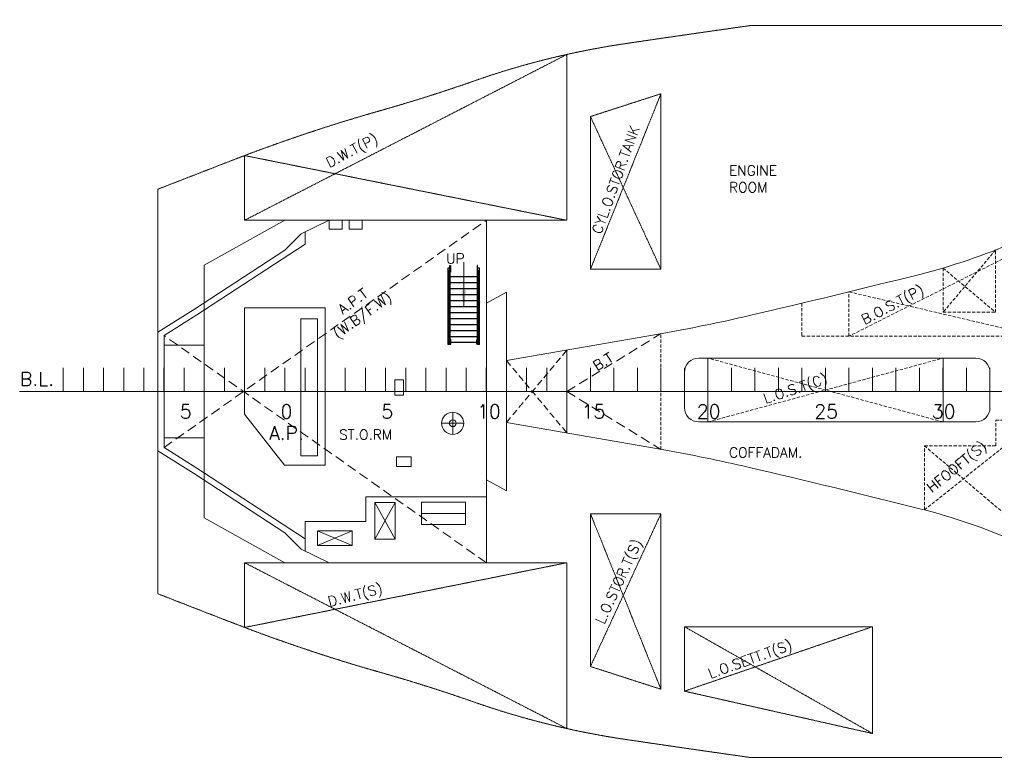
# Model space of a CAD drawing. Header units: inches. Extents: x -1413543 to -1222802, y -662286 to -549720.
# Drawn here: x -1413543 to -1375747, y -662286 to -633733 of the extents above; entities that cross this region are included whole.
import ezdxf

# ---------------------------------------------------------------- set-up
doc = ezdxf.new("R2010")
doc.units = ezdxf.units.IN
doc.header["$MEASUREMENT"] = 0
for name, pattern in [('CENTER', [2, 1.25, -0.25, 0.25, -0.25]), ('CENTER2', [1.125, 0.75, -0.125, 0.125, -0.125]), ('HIDDEN', [0.375, 0.25, -0.125])]:
    doc.linetypes.add(name, pattern=pattern)
doc.layers.get('0').update_dxf_attribs({"color": 1, "lineweight": 20})
doc.layers.add('Dimension', color=1, linetype='Continuous')
doc.layers.add('LADDER', color=2, linetype='Continuous')
doc.styles.add('Romans', font='romans.shx', dxfattribs={"width": 0.8})
doc.styles.get("Standard").update_dxf_attribs({"font": 'arial.ttf'})
doc.dimstyles.new('Base Scale 1-300.1', dxfattribs={"dimscale": 300, "dimtxt": 2, "dimasz": 2, "dimexe": 1, "dimexo": 1, "dimgap": 0.7, "dimtad": 1, "dimdec": 0, "dimzin": 0, "dimdsep": 46, "dimtxsty": 'Romans', "dimcen": 0, "dimclrd": 256, "dimclre": 256, "dimclrt": 104, "dimadec": 0, "dimazin": 0, "dimtfac": 1, "dimtdec": 0, "dimtmove": 0, "dimatfit": 3, "dimfxl": 0, "dimtolj": 1, "dimtzin": 0, "dimlwd": -1, "dimlwe": -1, "dimarcsym": 0})

# ---------------------------------------------------------------- blocks, each defined once
blk = doc.blocks.new('frame23')
at = {"color": 0, "ltscale": 10}
for points in [[(336191, -60802), (336191, -60098)], [(336791, -60802), (336791, -60098)], [(337391, -60802), (337391, -60098)], [(337991, -60802), (337991, -60098)], [(338591, -60802), (338591, -60098)], [(339191, -60802), (339191, -60098)], [(339791, -60802), (339791, -60098)], [(340391, -60802), (340391, -60098)], [(340991, -60802), (340991, -60098)], [(341591, -60802), (341591, -60098)], [(342191, -60802), (342191, -60098)], [(342791, -60802), (342791, -60098)], [(343391, -60802), (343391, -60098)], [(343991, -60802), (343991, -60098)], [(344591, -60802), (344591, -60098)], [(345191, -60802), (345191, -60098)], [(345791, -60802), (345791, -60098)], [(346391, -60802), (346391, -60098)], [(346991, -60802), (346991, -60098)], [(347591, -60802), (347591, -60098)], [(348191, -60802), (348191, -60098)], [(348791, -60802), (348791, -60098)], [(349391, -60802), (349391, -60098)], [(349991, -60802), (349991, -60098)], [(350591, -60802), (350591, -60098)], [(351191, -60802), (351191, -60098)], [(351891, -60802), (351891, -60098)], [(352591, -60802), (352591, -60098)], [(353291, -60802), (353291, -60098)], [(353991, -60802), (353991, -60098)], [(354691, -60802), (354691, -60098)], [(355391, -60802), (355391, -60098)], [(356091, -60802), (356091, -60098)], [(356791, -60802), (356791, -60098)], [(357491, -60802), (357491, -60098)], [(358191, -60802), (358191, -60098)], [(358891, -60802), (358891, -60098)], [(359591, -60802), (359591, -60098)], [(360291, -60802), (360291, -60098)], [(360991, -60802), (360991, -60098)], [(361691, -60802), (361691, -60098)], [(362391, -60802), (362391, -60098)], [(363091, -60802), (363091, -60098)], [(363791, -60802), (363791, -60098)]]:
    blk.add_lwpolyline(points, dxfattribs=at)
at = {"color": 0}
blk.add_lwpolyline([(334889, -60802), (479991, -60802)], dxfattribs=at)
at = {"color": 0, "ltscale": 10, "char_height": 409.8, "attachment_point": 1}
for s, width, heights, insert in [('\\pt819.59;{\\Fromans|c0;B.L.}', 1015.64, [410], (334901, -60226)), ('\\pt819.59;{\\Fromans|c0;5}', 335.84, [0], (339664, -61192)), ('\\pt819.59;{\\Fromans|c0;0}', 335.84, [0], (342664, -61192)), ('\\pt819.59;{\\Fromans|c0;5}', 335.84, [0], (345664, -61192)), ('\\pt819.59;{\\Fromans|c0;10}', 335.84, [0], (348518, -61192)), ('\\pt819.59;{\\Fromans|c0;15}', 335.84, [0], (351633, -61192)), ('\\pt819.59;{\\Fromans|c0;20}', 335.84, [0], (355061, -61192)), ('\\pt819.59;{\\Fromans|c0;25}', 335.84, [0], (358561, -61192)), ('\\pt819.59;{\\Fromans|c0;30}', 335.84, [0], (362061, -61192)), ('\\pt819.59;{\\Fromans|c0;A.P.}', 1015.64, [410], (342321, -61836))]:
    blk.add_mtext_dynamic_manual_height_columns(s, width=width, gutter_width=12.5, heights=heights, dxfattribs=dict(at, insert=insert))
blk = doc.blocks.new('A$C2d3c49ee')
at = {"layer": 'LADDER', "color": 0}
for p, q in [((-2217, -4000), (-2217, -5923, 3562)), ((-2167, -4000, 0), (-2217, -4000)), ((-2167, -4000, 0), (-2167, -5923, 3562)), ((-1470, -5923, 3562), (-1470, -4000, -1290)), ((-1420, -4000, 0), (-1470, -4000, 0)), ((-1420, -5923, 3562), (-1420, -4000)), ((-2167, -4208, 7669), (-1470, -4208, 7669)), ((-2167, -4359, 7669), (-1470, -4359, 7669)), ((-2167, -4509, 7209), (-1470, -4509, 7209)), ((-2167, -4660, 3562), (-1470, -4660, 3562)), ((-2167, -4811, 3562), (-1470, -4811, 3562)), ((-2167, -4961, 1136), (-1470, -4961, 1136)), ((-2167, -5112, 3562), (-1470, -5112, 3562)), ((-2167, -5262, 3562), (-1470, -5262, 3562)), ((-2167, -5413, 5229), (-1470, -5413, 5229)), ((-2167, -5563, 5229), (-1470, -5563, 5229)), ((-2167, -5714, 3562), (-1470, -5714, 3562)), ((-2167, -5864, 3562), (-1470, -5864, 3562)), ((-2167, -5864, 3562), (-1470, -5864, 3562)), ((-2167, -5923, 3562), (-2217, -5923, 3562)), ((-1420, -5923, 3562), (-1470, -5923, 3562))]:
    blk.add_line(p, q, dxfattribs=at)
at = {"layer": 'LADDER', "color": 0, "lineweight": 20}
for p, q in [((-2213, -4098, 3562), (-2213, -5760, 3562)), ((-2170, -4098, 3562), (-2170, -5760, 3562)), ((-1467, -4098, 3562), (-1467, -5760, 3562)), ((-1424, -4098, 3562), (-1424, -5760, 3562))]:
    blk.add_line(p, q, dxfattribs=at)
at = {"layer": 'LADDER', "color": 0, "linetype": 'CENTER', "ltscale": 0.5}
for p, q in [((-2192, -5782, 3562), (-2191, -4053, 3562)), ((-1445, -5782, 3562), (-1446, -4053, 3562))]:
    blk.add_line(p, q, dxfattribs=at)
at = {"layer": 'LADDER', "color": 0}
for points, elevation in [([(-2152, -4097), (-2167, -4097), (-2167, -3929), (-2152, -3929)], 0), ([(-1485, -4097), (-1470, -4097), (-1470, -3929), (-1485, -3929)], 0), ([(-2183, -5913), (-2143, -5913), (-2143, -5793), (-2183, -5793)], 3562), ([(-2167, -5890), (-2159, -5890), (-2159, -5815), (-2167, -5815)], 3562), ([(-1454, -5913), (-1494, -5913), (-1494, -5793), (-1454, -5793)], 3562), ([(-1470, -5890), (-1478, -5890), (-1478, -5815), (-1470, -5815)], 3562)]:
    blk.add_lwpolyline(points, close=True, dxfattribs=dict(at, elevation=elevation))
at = {"layer": 'LADDER', "color": 0, "linetype": 'HIDDEN', "ltscale": 0.5}
for centre in [(-2191, -4859, 3562), (-1446, -4859, 3562)]:
    blk.add_circle(centre, 21.5, dxfattribs=at)
at = {"layer": 'LADDER', "color": 0, "lineweight": 20}
for centre, radius, start, end in [((-2191, -4098, 3562), 21.4, 0.0056, 180.0056), ((-1446, -4098, 3562), 21.4, 359.9944, 179.9944), ((-2191, -5760, 3562), 21.5, 179.9969, 0), ((-1445, -5760, 3562), 21.5, 180, 0.0031)]:
    blk.add_arc(centre, radius, start, end, dxfattribs=at)
at = {"layer": 'LADDER', "color": 0, "linetype": 'HIDDEN', "ltscale": 0.5}
for centre, start, end in [((-2191, -4101, 3562), 180.0009, 354.1148), ((-1446, -4101, 3562), 185.8852, 359.9991), ((-2191, -5760, 3562), 5.8852, 179.9991), ((-1445, -5760, 3562), 0.0009, 174.1148)]:
    blk.add_arc(centre, 21.5, start, end, dxfattribs=at)

msp = doc.modelspace()

# ---------------------------------------------------------------- linework, layer by layer
at = {"color": 0, "linetype": 'CENTER2', "ltscale": 30}
msp.add_lwpolyline([(-1270780, -633966), (-1385273, -633966, 0.00161), (-1390220, -634682, 0.046847), (-1395966, -636112, -0.015334), (-1399543, -637246, 0.02362), (-1405341, -639190), (-1408187, -640296), (-1408187, -648126), (-1408187, -655955), (-1405341, -657061, 0.02362), (-1399543, -659005, -0.015334), (-1395966, -660139, 0.046847), (-1390220, -661569, 0.001592), (-1385273, -662286), (-1270780, -662286, 0.027868)], format="xyb", dxfattribs=at)
at = {"color": 0, "ltscale": 30}
for points in [[(-1394703, -646929), (-1388684, -645877, 0.014077), (-1385348, -645197, 0.004003), (-1378713, -643592, 0.042004), (-1375014, -642328), (-1373317, -642328), (-1369565, -641166, 0.006051), (-1359148, -637802, -0.037092), (-1353207, -636284, -0.00988), (-1345783, -635113, -0.030482), (-1323640, -634157, -0.484955)], [(-1394703, -649322), (-1388684, -650374, -0.014077), (-1385348, -651054, -0.004003), (-1378713, -652660, -0.042004), (-1375014, -653924), (-1373317, -653924), (-1369565, -655085, -0.006051), (-1359148, -658449, 0.037092), (-1353207, -659968, 0.00988), (-1345783, -661138, 0.034761), (-1330978, -662269, 0.484955)]]:
    msp.add_lwpolyline(points, format="xyb", dxfattribs=at)
at = {"color": 0, "linetype": 'CENTER2', "ltscale": 30}
for points in [[(-1392365, -635083), (-1392365, -641500), (-1404836, -641500), (-1404836, -638996)], [(-1404836, -641500), (-1392365, -635083)], [(-1391456, -643397), (-1388728, -636605)], [(-1391456, -637486), (-1388728, -643397)], [(-1404836, -638996), (-1392365, -641500)], [(-1391456, -652854), (-1388728, -659646)], [(-1391456, -658766), (-1388728, -652854)], [(-1392365, -661168), (-1392365, -654751), (-1404836, -654751), (-1404836, -657255)], [(-1404836, -654751), (-1392365, -661168)], [(-1404836, -657255), (-1392365, -654751)], [(-1387818, -657226), (-1380543, -661359)], [(-1380543, -657226), (-1387818, -659721)]]:
    msp.add_lwpolyline(points, dxfattribs=at)
for points in [[(-1388728, -643397), (-1388728, -636605), (-1391456, -637486), (-1391456, -643397)], [(-1388728, -652854), (-1388728, -659646), (-1391456, -658766), (-1391456, -652854)], [(-1380543, -657226), (-1380543, -661359), (-1387818, -659721), (-1387818, -657226)]]:
    msp.add_lwpolyline(points, close=True, dxfattribs=at)
at = {"color": 0, "ltscale": 30}
for points in [[(-1408187, -648126), (-1408187, -645830), (-1406813, -644967), (-1403277, -642653), (-1402652, -642023), (-1401563, -641500)], [(-1406395, -648126), (-1406395, -643235), (-1403277, -641500)], [(-1395483, -654751), (-1395483, -641500)], [(-1402498, -641949), (-1402498, -642421)], [(-1407954, -648126), (-1407954, -645958), (-1406687, -645163), (-1402498, -642421)], [(-1395483, -644711), (-1394703, -644278), (-1394703, -648126), (-1394703, -651973), (-1395483, -651541)], [(-1404836, -648126), (-1404836, -644889), (-1401719, -644889), (-1401719, -650978), (-1403292, -650978), (-1404836, -649003), (-1404836, -648126)], [(-1407954, -646327), (-1406395, -646327)], [(-1392365, -649731), (-1392365, -646521)], [(-1386909, -649302), (-1386909, -646834)], [(-1377815, -649302), (-1377815, -646834)], [(-1408187, -648126), (-1408187, -650421), (-1406813, -651284), (-1403277, -653599), (-1402652, -654228), (-1401563, -654751)], [(-1407954, -648126), (-1407954, -650293), (-1406687, -651088), (-1402498, -653831)], [(-1406395, -648126), (-1406395, -653016), (-1403277, -654751)], [(-1396783, -648925), (-1396783, -649785)], [(-1397213, -649355), (-1396353, -649355)], [(-1407954, -649924), (-1406395, -649924)], [(-1402498, -654302), (-1402498, -653156), (-1400143, -653156), (-1400143, -652198), (-1395483, -652198)], [(-1399792, -653845), (-1399010, -652420)], [(-1399792, -652420), (-1399010, -653845)], [(-1397998, -652842), (-1396288, -652842)], [(-1402498, -654302), (-1402498, -653831)], [(-1402010, -654081), (-1400673, -653519)], [(-1402010, -653519), (-1400673, -654081)]]:
    msp.add_lwpolyline(points, dxfattribs=at)
at = {"color": 0, "linetype": 'HIDDEN', "ltscale": 1500}
for points in [[(-1407954, -650293), (-1395483, -641500)], [(-1392365, -648126), (-1388728, -645885)], [(-1395483, -654751), (-1407954, -645958)], [(-1392365, -648126), (-1388728, -650366)]]:
    msp.add_lwpolyline(points, dxfattribs=at)
at = {"color": 0, "ltscale": 30}
for points in [[(-1401563, -641500), (-1401563, -641849), (-1401063, -641849), (-1401063, -641500)], [(-1400785, -641500), (-1400785, -641849), (-1400284, -641849), (-1400284, -641500)], [(-1402662, -645308), (-1402662, -650612), (-1402016, -650612), (-1402016, -645308)], [(-1399029, -647676), (-1399029, -648265), (-1398686, -648265), (-1398686, -647676)], [(-1398953, -650658), (-1398953, -651028), (-1398392, -651028), (-1398392, -650658)], [(-1399792, -652420), (-1399792, -653845), (-1399010, -653845), (-1399010, -652420)], [(-1397998, -652408), (-1397998, -653276), (-1396288, -653276), (-1396288, -652408)], [(-1402010, -653519), (-1402010, -654081), (-1400673, -654081), (-1400673, -653519)]]:
    msp.add_lwpolyline(points, close=True, dxfattribs=at)
at = {"color": 0, "linetype": 'HIDDEN', "ltscale": 500}
for points in [[(-1374178, -642328), (-1381453, -645985)], [(-1377815, -643348), (-1377815, -645062), (-1375778, -645062), (-1375778, -642646)], [(-1375778, -642646), (-1377815, -645062)], [(-1377815, -643348), (-1375778, -645062)], [(-1381453, -645985), (-1381453, -644268)], [(-1381453, -644268), (-1374178, -645985)], [(-1383271, -644707), (-1383271, -645985), (-1374178, -645985)], [(-1388728, -650366), (-1388728, -645885)], [(-1377815, -649302), (-1386909, -646834)], [(-1386909, -649302), (-1377815, -646834)], [(-1378533, -652705), (-1378533, -650228), (-1375772, -650228), (-1375772, -649240), (-1374178, -649240)], [(-1378533, -652705), (-1374178, -649240)], [(-1378533, -650228), (-1374178, -653924)]]:
    msp.add_lwpolyline(points, dxfattribs=at)
at = {"color": 0, "linetype": 'HIDDEN', "ltscale": 1000}
for points in [[(-1394703, -649322), (-1392365, -646521)], [(-1394703, -646929), (-1392365, -649731)]]:
    msp.add_lwpolyline(points, dxfattribs=at)
at = {"color": 0, "ltscale": 500}
msp.add_lwpolyline([(-1387818, -647385), (-1387818, -648751, 0.414214), (-1387267, -649302), (-1376547, -649302, 0.414214), (-1375997, -648751), (-1375997, -647385, 0.414214), (-1376547, -646834), (-1387267, -646834, 0.414214)], format="xyb", close=True, dxfattribs=at)
at = {"color": 0, "ltscale": 30}
for radius in [430, 130]:
    msp.add_circle((-1396783, -649355), radius, dxfattribs=at)

# ---------------------------------------------------------------- block references
at = {"color": 0, "xscale": 1.299088075144587, "yscale": 1.299088075144587, "zscale": 1.299088075144587}
msp.add_blockref('frame23', (-1848594, -569138), dxfattribs=at)
at = {"layer": 'Dimension', "color": 0, "linetype": 'Continuous', "ltscale": 0.5, "xscale": 1.53909753161822, "yscale": 1.53909753161822, "zscale": 1.53909753161822}
msp.add_blockref('A$C2d3c49ee', (-1393558, -637197, -11096), dxfattribs=at)

# ---------------------------------------------------------------- texts
at = {"color": 0, "ltscale": 30, "char_height": 389.73, "attachment_point": 1}
for s, width, heights, insert, rotation in [('{\\Fromans|c0;CYL.O.STOR.TANK}', 3381.37, [0], (-1391411, -641935), 70.0731), ('{\\Fromans|c0;D.W.T(P)}', 1803, [0], (-1401738, -639129), 27.6538), ('{\\Fromans|c0;B.O.S.T(P)}', 2203, [0], (-1381024, -645205), 27.8199), ('\\pi476.09;{\\Fromans|c0;A.P.T\\P\\pi-229.13;(W.B/F.W)}', 2306.94, [0], (-1401654, -645122), 35.8927), ('{\\Fromans|c0;B.T}', 660.14, [0], (-1391401, -647008), 31.7498), ('{\\Fromans|c0;L.O.S.T(C)}', 2145.86, [0], (-1384809, -648234), 18.4484), ('{\\Fromans|c0;HFOOFT(S)}', 2203, [0], (-1378487, -651756), 39.0241), ('{\\Fromans|c0;L.O.STOR.T(S)}', 3381.37, [0], (-1391286, -657001), 65.2682), ('{\\Fromans|c0;D.W.T(S)}', 1803, [0], (-1401649, -656080), 14.4258), ('{\\Fromans|c0;L.O.SETT.T(S)}', 2966.38, [359], (-1386946, -658877), 19.8376)]:
    msp.add_mtext_dynamic_manual_height_columns(s, width=width, gutter_width=37.5, heights=heights, dxfattribs=dict(at, insert=insert, rotation=rotation))
for s, width, insert in [('{\\Fromans|c0;ENGINE ROOM}', 3206.63, (-1386094, -639381)), ('{\\Fromans|c0;UP}', 574.43, (-1397041, -642783, 251)), ('{\\Fromans|c0;ST.O.RM}', 1709.3, (-1401177, -649598)), ('{\\Fromans|c0;COFFADAM.}', 3206.63, (-1386094, -650292))]:
    msp.add_mtext_dynamic_manual_height_columns(s, width=width, gutter_width=37.5, heights=[0], dxfattribs=dict(at, insert=insert))

# ---------------------------------------------------------------- leaders
at = {"color": 0, "ltscale": 30}
msp.add_leader([(-1396356, -644817, -3027), (-1396356, -643127, -3027)], dimstyle='Base Scale 1-300.1', override={"dimclrd": 0}, dxfattribs=at)

doc.saveas('drawing.dxf')
